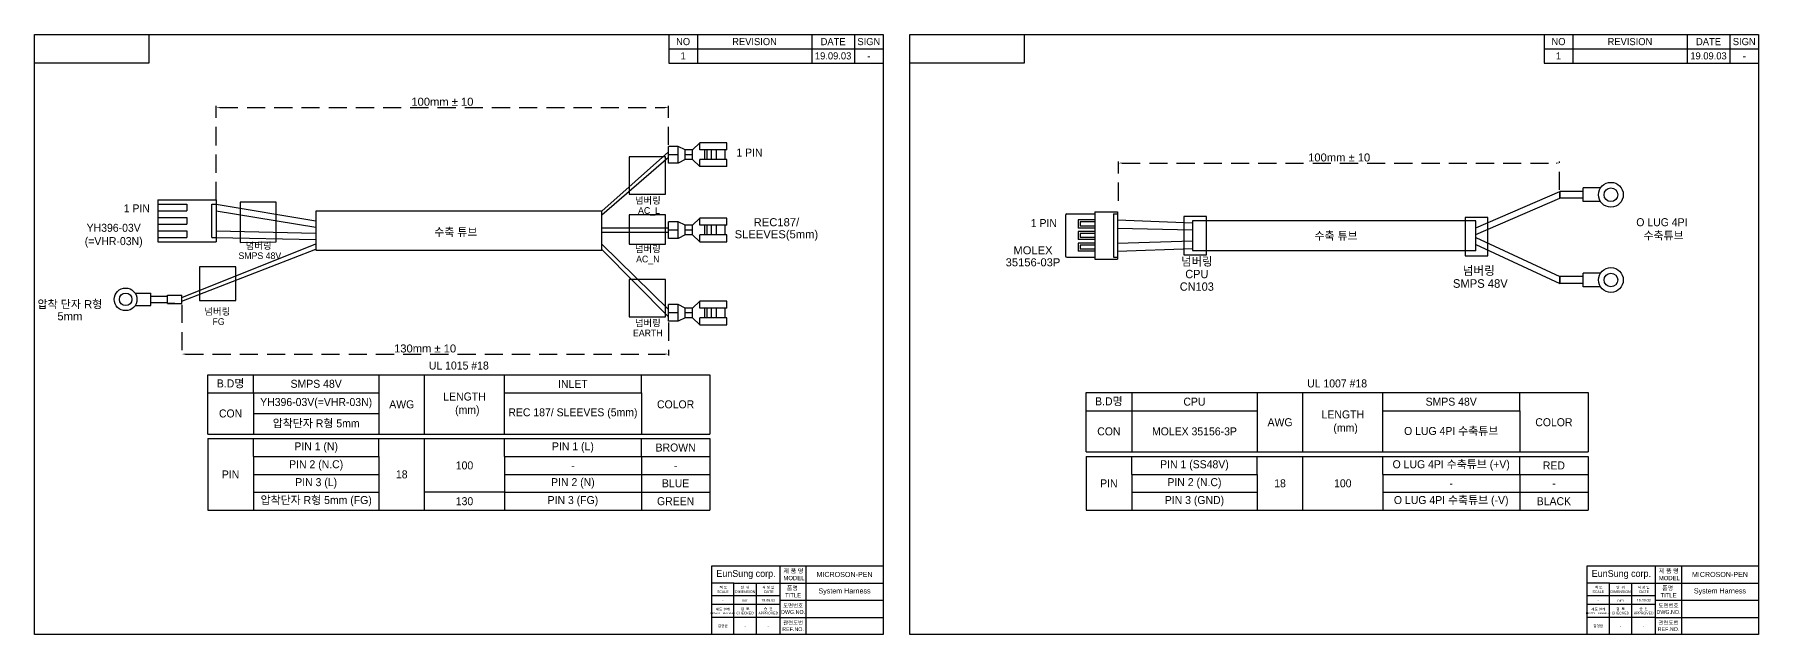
# Model space of a CAD drawing. Header units: millimetres. Extents: x 0 to 2432, y -442 to 868.
# Drawn here: x 0 to 1207, y 448 to 868 of the extents above; entities that cross this region are included whole.
import ezdxf

# ---------------------------------------------------------------- set-up
doc = ezdxf.new("R2010")
doc.units = ezdxf.units.MM
doc.linetypes.add('DASHED', pattern=[19.05, 12.7, -6.35])
for name, color, linetype in [('0 @ 1', 7, 'Continuous'), ('4', 133, 'Continuous'), ('CURITY-KONA-PEN-ASSY_DXF_FORMAT', 7, 'Continuous')]:
    doc.layers.add(name, color=color, linetype=linetype)
doc.styles.get("Standard").update_dxf_attribs({"font": 'arial.ttf'})
doc.styles.add('TEXTSTYLE_8', font='shanno.ttf')
doc.styles.add('주석', font='gulim.ttc')
doc.dimstyles.new('ISO-25$0', dxfattribs={"dimtxt": 2.5, "dimasz": 2.5, "dimexe": 1, "dimexo": 1, "dimgap": 1, "dimtad": 1, "dimdec": 4, "dimdsep": 46, "dimtxsty": 'Standard', "dimcen": 2.5, "dimadec": 0, "dimazin": 2, "dimtfac": 1, "dimtdec": 4, "dimtmove": 0, "dimatfit": 3, "dimfxl": 0, "dimarcsym": 0})

# ---------------------------------------------------------------- blocks, each defined once
blk = doc.blocks.new('*D10')
at = {"color": 0, "linetype": 'DASHED', "lineweight": -2}
for p, q in [((127.4, 790.8), (127.4, 818.1)), ((129.9, 817.1), (441.5, 817.1)), ((444, 790.8), (444, 818.1))]:
    blk.add_line(p, q, dxfattribs=at)
at = {"color": 0}
for points in [[(129.9, 817.5), (129.9, 816.7), (127.4, 817.1)], [(441.5, 816.7), (441.5, 817.5), (444, 817.1)]]:
    blk.add_solid(points, dxfattribs=at)
at = {"layer": 'Defpoints', "color": 0}
for p in [(444, 817.1), (127.4, 789.8), (444, 789.8)]:
    blk.add_point(p, dxfattribs=at)
at = {"color": 0, "insert": (285.7, 821), "char_height": 2.5, "attachment_point": 5}
blk.add_mtext('{\\H2.24x;100mm ± 10}', dxfattribs=at)
blk = doc.blocks.new('*D11')
at = {"color": 0, "linetype": 'DASHED', "lineweight": -2}
for p, q in [((103.3, 678.9), (103.3, 643.4)), ((444, 666.4), (444, 643.4)), ((105.8, 644.4), (441.5, 644.4))]:
    blk.add_line(p, q, dxfattribs=at)
at = {"color": 0}
for points in [[(105.8, 644.8), (105.8, 644), (103.3, 644.4)], [(441.5, 644), (441.5, 644.8), (444, 644.4)]]:
    blk.add_solid(points, dxfattribs=at)
at = {"layer": 'Defpoints', "color": 0}
for p in [(103.3, 679.9), (444, 667.4), (444, 644.4)]:
    blk.add_point(p, dxfattribs=at)
at = {"color": 0, "insert": (273.6, 648.3), "char_height": 2.5, "attachment_point": 5}
blk.add_mtext('{\\H2.24x;130mm ± 10}', dxfattribs=at)
blk = doc.blocks.new('*D12')
at = {"color": 0, "linetype": 'DASHED', "lineweight": -2}
for p, q in [((759, 751.7), (759, 779.1)), ((761.5, 778.1), (1065.2, 778.1)), ((1067.7, 759.3), (1067.7, 779.1))]:
    blk.add_line(p, q, dxfattribs=at)
at = {"color": 0}
for points in [[(761.5, 778.5), (761.5, 777.7), (759, 778.1)], [(1065.2, 777.7), (1065.2, 778.5), (1067.7, 778.1)]]:
    blk.add_solid(points, dxfattribs=at)
at = {"layer": 'Defpoints', "color": 0}
for p in [(1067.7, 778.1), (759, 750.7), (1067.7, 758.3)]:
    blk.add_point(p, dxfattribs=at)
at = {"color": 0, "insert": (913.4, 782), "char_height": 2.5, "attachment_point": 5}
blk.add_mtext('{\\H2.24x;100mm ± 10}', dxfattribs=at)

msp = doc.modelspace()

# ---------------------------------------------------------------- linework, layer by layer
for p, q in [((0.18436, 868.11213), (594.18436, 868.11213)), ((0.18436, 448.11213), (0.18436, 868.11213)), ((80.18436, 868.11213), (80.18436, 848.11213)), ((444.18436, 868.11213), (444.18436, 848.11213)), ((444.18436, 858.11213), (594.18436, 858.11213)), ((464.18436, 868.11213), (464.18436, 848.11213)), ((544.18436, 868.11213), (544.18436, 848.11213)), ((574.18436, 868.11213), (574.18436, 848.11213)), ((594.18436, 868.11213), (594.18436, 448.11213)), ((612.91884, 868.11213), (1206.91884, 868.11213)), ((612.91884, 448.11213), (612.91884, 868.11213)), ((692.91884, 868.11213), (692.91884, 848.11213)), ((1056.91884, 868.11213), (1056.91884, 848.11213)), ((1056.91884, 858.11213), (1206.91884, 858.11213)), ((1076.91884, 868.11213), (1076.91884, 848.11213)), ((1156.91884, 868.11213), (1156.91884, 848.11213)), ((1186.91884, 868.11213), (1186.91884, 848.11213)), ((1206.91884, 868.11213), (1206.91884, 448.11213)), ((80.18436, 848.11213), (0.18436, 848.11213)), ((444.18436, 848.11213), (594.18436, 848.11213)), ((692.91884, 848.11213), (612.91884, 848.11213)), ((1056.91884, 848.11213), (1206.91884, 848.11213)), ((397.20314, 744.51277), (443.98244, 785.92663)), ((450.64911, 789.78461), (443.98244, 789.78461)), ((443.98244, 778.11793), (443.98244, 789.78461)), ((450.64911, 778.11793), (450.64911, 789.78461)), ((455.64911, 787.2846), (450.64911, 789.78461)), ((460.82311, 787.2846), (455.64911, 787.2846)), ((455.64911, 780.61793), (455.64911, 787.2846)), ((465.9847, 792.28461), (460.82311, 787.2846)), ((460.82311, 780.61793), (460.82311, 787.2846)), ((484.8068, 792.28461), (465.9847, 792.28461)), ((465.9847, 787.2846), (465.9847, 792.28461)), ((484.8068, 787.2846), (465.9847, 787.2846)), ((469.40701, 780.61793), (469.40701, 787.2846)), ((471.07368, 780.61793), (471.07368, 787.2846)), ((474.15582, 780.61793), (474.15582, 787.2846)), ((477.48916, 780.61793), (477.48916, 787.2846)), ((483.57426, 780.61793), (483.57426, 787.2846)), ((484.8068, 787.2846), (484.8068, 792.28461)), ((397.20314, 741.90108), (443.98244, 782.19785)), ((450.64911, 783.95127), (443.98244, 783.95127)), ((450.64911, 778.11793), (443.98244, 778.11793)), ((455.64911, 780.61793), (450.64911, 778.11793)), ((460.82311, 780.61793), (455.58577, 780.61793)), ((460.82311, 783.95127), (455.64911, 783.95127)), ((465.9847, 775.61793), (460.82311, 780.61793)), ((484.8068, 780.61793), (465.9847, 780.61793)), ((465.9847, 775.61793), (465.9847, 780.61793)), ((484.8068, 775.61793), (465.9847, 775.61793)), ((484.8068, 775.61793), (484.8068, 780.61793)), ((1096.30228, 760.67312), (1084.29428, 760.67312)), ((1084.29428, 751.17659), (1084.29428, 760.67312)), ((86.45026, 752.31025), (127.35026, 752.31025)), ((86.45026, 752.31025), (86.45026, 722.97692)), ((86.45026, 749.31025), (106.90026, 749.31025)), ((106.90026, 749.31025), (106.90026, 744.64358)), ((124.35026, 749.31025), (127.35026, 749.31025)), ((124.35026, 725.97692), (124.35026, 749.31025)), ((127.35026, 752.31025), (127.35026, 722.97692)), ((127.35026, 749.31025), (197.16557, 737.69395)), ((1008.9619, 732.73332), (1067.74183, 758.2903)), ((1008.9619, 728.16438), (1067.74183, 753.55942)), ((1067.74183, 758.2903), (1067.74183, 753.55942)), ((1067.74183, 758.2903), (1067.74183, 754.14919)), ((1084.29428, 758.2903), (1067.74183, 758.2903)), ((1067.74183, 753.55942), (1067.74183, 758.2903)), ((1084.29428, 753.55942), (1067.74183, 753.55942)), ((1096.30228, 751.17659), (1084.29428, 751.17659)), ((86.45026, 744.64358), (106.90026, 744.64358)), ((86.45026, 739.97692), (106.90026, 739.97692)), ((106.90026, 739.97692), (106.90026, 735.31025)), ((127.35026, 744.64358), (197.16557, 733.13707)), ((197.16557, 744.51277), (197.16557, 730.87514)), ((397.11505, 744.51277), (397.00425, 744.51277)), ((450.64911, 737.04419), (443.98244, 737.04419)), ((443.98244, 725.37752), (443.98244, 737.04419)), ((450.64911, 725.37752), (450.64911, 737.04419)), ((455.64911, 734.54419), (450.64911, 737.04419)), ((465.9847, 739.5442), (460.82311, 734.54419)), ((484.8068, 739.5442), (465.9847, 739.5442)), ((465.9847, 734.54419), (465.9847, 739.5442)), ((484.8068, 734.54419), (484.8068, 739.5442)), ((721.84939, 741.47387), (721.84939, 713.20765)), ((722.84939, 742.47387), (742.30769, 742.47387)), ((730.69939, 738.34725), (730.69939, 732.65373)), ((742.30769, 738.34725), (730.69939, 738.34725)), ((732.09939, 736.94725), (732.09939, 734.05373)), ((742.30769, 736.94725), (732.09939, 736.94725)), ((742.30769, 743.87387), (758.30769, 743.87387)), ((742.30769, 743.87387), (742.30769, 710.80765)), ((742.30769, 736.94725), (742.30769, 734.05373)), ((755.50769, 742.47387), (758.30769, 742.47387)), ((755.50769, 742.47387), (755.50769, 712.20765)), ((758.30769, 743.87387), (758.30769, 710.80765)), ((758.30769, 738.34725), (810.82964, 736.17696)), ((810.82964, 737.69249), (810.82964, 727.30192)), ((86.45026, 735.31025), (106.90026, 735.31025)), ((86.45026, 730.64358), (106.90026, 730.64358)), ((86.45026, 725.97692), (106.90026, 725.97692)), ((106.90026, 730.64358), (106.90026, 725.97692)), ((124.35026, 725.97692), (127.35026, 725.97692)), ((127.35026, 730.64358), (197.16557, 729.14881)), ((127.35026, 725.97692), (197.16557, 724.59193)), ((197.16557, 730.87514), (197.16557, 717.23752)), ((197.16557, 729.25859), (197.16557, 724.59193)), ((197.16557, 724.05633), (197.16557, 717.89633)), ((397.20314, 732.70791), (443.98244, 732.70791)), ((397.20314, 729.7138), (443.98244, 729.7138)), ((450.64911, 731.21086), (443.98244, 731.21086)), ((450.64911, 725.37752), (443.98244, 725.37752)), ((455.64911, 727.87752), (450.64911, 725.37752)), ((460.82311, 727.87752), (455.58577, 727.87752)), ((460.82311, 734.54419), (455.64911, 734.54419)), ((455.64911, 727.87752), (455.64911, 734.54419)), ((460.82311, 731.21086), (455.64911, 731.21086)), ((460.82311, 727.87752), (460.82311, 734.54419)), ((465.9847, 722.87752), (460.82311, 727.87752)), ((484.8068, 734.54419), (465.9847, 734.54419)), ((484.8068, 727.87752), (465.9847, 727.87752)), ((465.9847, 722.87752), (465.9847, 727.87752)), ((469.40701, 727.87752), (469.40701, 734.54419)), ((471.07368, 727.87752), (471.07368, 734.54419)), ((474.15582, 727.87752), (474.15582, 734.54419)), ((477.48916, 727.87752), (477.48916, 734.54419)), ((483.57426, 727.87752), (483.57426, 734.54419)), ((484.8068, 722.87752), (484.8068, 727.87752)), ((742.30769, 732.65373), (730.69939, 732.65373)), ((730.69939, 730.18755), (730.69939, 724.49403)), ((742.30769, 730.18755), (730.69939, 730.18755)), ((742.30769, 724.49403), (730.69939, 724.49403)), ((742.30769, 734.05373), (732.09939, 734.05373)), ((732.09939, 728.78755), (732.09939, 725.89403)), ((742.30769, 728.78755), (732.09939, 728.78755)), ((742.30769, 725.89403), (732.09939, 725.89403)), ((742.30769, 728.78755), (742.30769, 725.89403)), ((758.30769, 732.65373), (810.82964, 731.37685)), ((810.82964, 727.30192), (810.82964, 716.91135)), ((1008.9619, 726.0416), (1067.74183, 698.63131)), ((86.45026, 722.97692), (127.35026, 722.97692)), ((103.30823, 684.10421), (197.16557, 721.49936)), ((103.30823, 681.41175), (197.16557, 717.90805)), ((197.16557, 717.23752), (397.20314, 717.23752)), ((397.20314, 721.38111), (443.98244, 675.65826)), ((397.20314, 717.71889), (443.98244, 670.59429)), ((465.9847, 722.87752), (484.8068, 722.87752)), ((722.84939, 712.20765), (742.30769, 712.20765)), ((730.69939, 722.02785), (730.69939, 716.33433)), ((742.30769, 722.02785), (730.69939, 722.02785)), ((742.30769, 716.33433), (730.69939, 716.33433)), ((732.09939, 720.62785), (732.09939, 717.73433)), ((742.30769, 720.62785), (732.09939, 720.62785)), ((742.30769, 717.73433), (732.09939, 717.73433)), ((755.50769, 712.20765), (758.30769, 712.20765)), ((758.30769, 722.02785), (810.82964, 723.76692)), ((758.30769, 716.33433), (810.82964, 718.38144)), ((810.82964, 720.51856), (810.82964, 717.62504)), ((1008.9619, 721.17209), (1067.74183, 693.90043)), ((742.30769, 710.80765), (758.30769, 710.80765)), ((1096.30228, 701.01414), (1084.29428, 701.01414)), ((1084.29428, 691.5176), (1084.29428, 701.01414)), ((1067.74183, 698.63131), (1067.74183, 693.90043)), ((1067.74183, 698.63131), (1067.74389, 694.49021)), ((1084.29428, 698.63131), (1067.74183, 698.63131)), ((1067.74183, 693.90043), (1067.74183, 698.63131)), ((1084.29428, 693.90043), (1067.74183, 693.90043)), ((1096.30228, 691.5176), (1084.29428, 691.5176)), ((70.62767, 687.04603), (81.57247, 687.04603)), ((70.62767, 678.39034), (81.57247, 678.39034)), ((81.57247, 678.39034), (81.57247, 687.04603)), ((81.57247, 684.87418), (93.30823, 684.87418)), ((81.57247, 680.56218), (93.30823, 680.56218)), ((93.30823, 685.56494), (103.30823, 685.56494)), ((93.30823, 679.87142), (93.30823, 685.56494)), ((93.30823, 679.87142), (103.30823, 679.87142)), ((98.30823, 679.87142), (93.30823, 679.87142)), ((98.30823, 679.87142), (98.30823, 679.87142)), ((103.30823, 679.87142), (103.30823, 685.56494)), ((450.64911, 679.04596), (443.98244, 679.04596)), ((443.98244, 667.37928), (443.98244, 679.04596)), ((450.64911, 667.37928), (450.64911, 679.04596)), ((455.64911, 676.54596), (450.64911, 679.04596)), ((460.82311, 676.54596), (455.64911, 676.54596)), ((455.64911, 669.87929), (455.64911, 676.54596)), ((465.9847, 681.54596), (460.82311, 676.54596)), ((460.82311, 669.87929), (460.82311, 676.54596)), ((484.8068, 681.54596), (465.9847, 681.54596)), ((465.9847, 676.54596), (465.9847, 681.54596)), ((484.8068, 676.54596), (465.9847, 676.54596)), ((469.40701, 669.87929), (469.40701, 676.54596)), ((471.07368, 669.87929), (471.07368, 676.54596)), ((474.15582, 669.87929), (474.15582, 676.54596)), ((477.48916, 669.87929), (477.48916, 676.54596)), ((483.57426, 669.87929), (483.57426, 676.54596)), ((484.8068, 676.54596), (484.8068, 681.54596)), ((450.64911, 673.21262), (443.98244, 673.21262)), ((450.64911, 667.37928), (443.98244, 667.37928)), ((455.64911, 669.87929), (450.64911, 667.37928)), ((460.82311, 669.87929), (455.58577, 669.87929)), ((460.82311, 673.21262), (455.64911, 673.21262)), ((465.9847, 664.87928), (460.82311, 669.87929)), ((484.8068, 669.87929), (465.9847, 669.87929)), ((465.9847, 664.87928), (465.9847, 669.87929)), ((465.9847, 664.87928), (484.8068, 664.87928)), ((484.8068, 664.87928), (484.8068, 669.87929)), ((121.47028, 629.96514), (472.89844, 629.96514)), ((121.47028, 588.43272), (121.47028, 629.96514)), ((153.41829, 617.18593), (153.41829, 629.96514)), ((241.27533, 629.96514), (241.27533, 588.43272)), ((273.22335, 588.43272), (273.22335, 629.96514)), ((329.13237, 588.43272), (329.13237, 629.96514)), ((424.97641, 617.18593), (424.97641, 629.96514)), ((472.89844, 629.96514), (472.89844, 588.43272)), ((121.47028, 617.18593), (241.27533, 617.18593)), ((153.41829, 617.18593), (153.41829, 588.43272)), ((329.13237, 617.18593), (424.97641, 617.18593)), ((424.97641, 617.18593), (424.97641, 588.43272)), ((736.22883, 617.43917), (1087.65698, 617.43917)), ((736.22883, 575.90675), (736.22883, 617.43917)), ((768.17684, 617.43917), (768.17684, 575.90675)), ((856.03388, 617.43917), (856.03388, 575.90675)), ((887.98189, 575.90675), (887.98189, 617.43917)), ((943.89092, 575.90675), (943.89092, 617.43917)), ((1039.73496, 604.65996), (1039.73496, 617.43917)), ((1087.65698, 617.43917), (1087.65698, 575.90675)), ((736.22883, 604.65996), (856.03388, 604.65996)), ((943.89092, 604.65996), (1039.73496, 604.65996)), ((1039.73496, 604.65996), (1039.73496, 575.90675)), ((153.41829, 602.80933), (241.27533, 602.80933)), ((121.47028, 588.43272), (472.89844, 588.43272)), ((121.47028, 585.23792), (472.89844, 585.23792)), ((121.47028, 585.23792), (121.47028, 535.13403)), ((153.41829, 572.71195), (153.41829, 585.23792)), ((241.27533, 572.71195), (241.27533, 585.23792)), ((273.22335, 535.13403), (273.22335, 585.23792)), ((329.13237, 572.71195), (329.13237, 585.23792)), ((424.97641, 572.71195), (424.97641, 585.23792)), ((472.89844, 585.23792), (472.89844, 547.66)), ((153.41829, 572.71195), (241.27533, 572.71195)), ((153.41829, 572.71195), (153.41829, 560.18597)), ((241.27533, 572.71195), (241.27533, 560.18597)), ((329.13237, 572.71195), (424.97641, 572.71195)), ((329.13237, 572.71195), (329.13237, 560.18597)), ((424.97641, 572.71195), (424.97641, 560.18597)), ((424.97641, 572.71195), (472.89844, 572.71195)), ((736.22883, 575.90675), (1087.65698, 575.90675)), ((736.22883, 572.71195), (1087.65698, 572.71195)), ((736.22883, 572.71195), (736.22883, 535.13403)), ((768.17684, 560.18597), (768.17684, 572.71195)), ((856.03388, 560.18597), (856.03388, 572.71195)), ((887.98189, 535.13403), (887.98189, 572.71195)), ((943.89092, 560.18597), (943.89092, 572.71195)), ((1039.73496, 560.18597), (1039.73496, 572.71195)), ((1087.65698, 572.71195), (1087.65698, 535.13403)), ((153.41829, 560.18597), (241.27533, 560.18597)), ((153.41829, 560.18597), (153.41829, 560.18597)), ((153.41829, 560.18597), (153.41829, 560.18597)), ((153.41829, 560.18597), (153.41829, 547.66)), ((241.27533, 560.18597), (241.27533, 547.66)), ((329.13237, 560.18597), (424.97641, 560.18597)), ((329.13237, 560.18597), (329.13237, 547.66)), ((424.97641, 560.18597), (424.97641, 547.66)), ((424.97641, 560.18597), (472.89844, 560.18597)), ((768.17684, 560.18597), (856.03388, 560.18597)), ((768.17684, 560.18597), (768.17684, 547.66)), ((856.03388, 560.18597), (856.03388, 547.66)), ((943.89092, 560.18597), (943.89092, 547.66)), ((943.89092, 560.18597), (1039.73496, 560.18597)), ((1039.73496, 560.18597), (1039.73496, 547.66)), ((1039.73496, 560.18597), (1087.65698, 560.18597)), ((153.41829, 547.66), (241.27533, 547.66)), ((153.41829, 547.66), (153.41829, 535.13403)), ((241.27533, 547.66), (241.27533, 535.13403)), ((329.13237, 547.66), (273.22335, 547.66)), ((329.13237, 547.66), (424.97641, 547.66)), ((329.13237, 547.66), (329.13237, 535.13403)), ((424.97641, 547.66), (472.89844, 547.66)), ((424.97641, 547.66), (424.97641, 535.13403)), ((472.89844, 547.66), (472.89844, 535.13403)), ((768.17684, 547.66), (856.03388, 547.66)), ((768.17684, 547.66), (768.17684, 547.66)), ((768.17684, 547.66), (768.17684, 547.66)), ((768.17684, 547.66), (768.17684, 535.13403)), ((856.03388, 547.66), (856.03388, 535.13403)), ((943.89092, 547.66), (1039.73496, 547.66)), ((943.89092, 547.66), (943.89092, 535.13403)), ((1039.73496, 547.66), (1039.73496, 535.13403)), ((1039.73496, 547.66), (1087.65698, 547.66)), ((121.47028, 535.13403), (472.89844, 535.13403)), ((153.41829, 535.13403), (241.27533, 535.13403)), ((329.13237, 535.13403), (424.97641, 535.13403)), ((424.97641, 535.13403), (472.89844, 535.13403)), ((736.22883, 535.13403), (1087.65698, 535.13403)), ((474.18436, 448.11213), (474.18436, 496.11213)), ((474.18436, 496.11213), (594.18436, 496.11213)), ((522.18436, 448.11213), (522.18436, 496.11213)), ((522.18436, 496.11213), (540.18436, 496.11213)), ((540.18436, 496.11213), (540.18436, 448.11213)), ((1086.91884, 448.11213), (1086.91884, 496.11213)), ((1086.91884, 496.11213), (1206.91884, 496.11213)), ((1134.91884, 448.11213), (1134.91884, 496.11213)), ((1134.91884, 496.11213), (1152.91884, 496.11213)), ((1152.91884, 496.11213), (1152.91884, 448.11213)), ((489.78436, 484.11213), (474.18436, 484.11213)), ((489.78436, 448.11213), (489.78436, 484.11213)), ((489.78436, 484.11213), (505.38436, 484.11213)), ((505.38436, 484.11213), (505.38436, 448.11213)), ((505.38436, 484.11213), (522.18436, 484.11213)), ((522.18436, 484.11213), (540.18436, 484.11213)), ((540.18436, 484.11213), (594.18436, 484.11213)), ((1102.51884, 484.11213), (1086.91884, 484.11213)), ((1102.51884, 448.11213), (1102.51884, 484.11213)), ((1102.51884, 484.11213), (1118.11884, 484.11213)), ((1118.11884, 484.11213), (1118.11884, 448.11213)), ((1118.11884, 484.11213), (1134.91884, 484.11213)), ((1134.91884, 484.11213), (1152.91884, 484.11213)), ((1152.91884, 484.11213), (1206.91884, 484.11213)), ((522.18436, 475.11213), (474.18436, 475.11213)), ((522.18436, 472.11213), (594.18436, 472.11213)), ((1134.91884, 475.11213), (1086.91884, 475.11213)), ((1134.91884, 472.11213), (1206.91884, 472.11213)), ((522.18436, 469.11213), (474.18436, 469.11213)), ((522.18436, 460.11213), (474.18436, 460.11213)), ((522.18436, 460.11213), (594.18436, 460.11213)), ((1134.91884, 469.11213), (1086.91884, 469.11213)), ((1134.91884, 460.11213), (1086.91884, 460.11213)), ((1134.91884, 460.11213), (1206.91884, 460.11213)), ((594.18436, 448.11213), (0.18436, 448.11213)), ((1206.91884, 448.11213), (612.91884, 448.11213))]:
    msp.add_line(p, q)
at = {"linetype": 'DASHED'}
msp.add_line((127.35026, 752.31025), (127.35026, 790.78461), dxfattribs=at)
for centre, radius in [((1103.5824, 755.92486), 8.69173), ((1103.5824, 755.92486), 4.74827), ((1103.5824, 696.26587), 8.69173), ((1103.5824, 696.26587), 4.74827), ((63.99215, 682.71818), 7.92215), ((63.99215, 682.71818), 4.32785)]:
    msp.add_circle(centre, radius)
for centre, start, end in [((722.84939, 741.47387), 90, 180), ((722.84939, 713.20765), 180, 270)]:
    msp.add_arc(centre, 1, start, end)
at = {"layer": '4', "color": 7}
for p, q in [((397.20314, 744.51277), (197.16557, 744.51277)), ((397.20314, 717.23752), (397.20314, 744.51277)), ((1009.00804, 737.69249), (810.82964, 737.69249)), ((1008.9619, 716.6039), (1008.9619, 737.57317)), ((810.82964, 716.91135), (1009.00804, 716.91135))]:
    msp.add_line(p, q, dxfattribs=at)
for points in [[(416.45565, 756.22588), (441.84084, 756.22588), (441.84084, 782.36805), (416.45565, 782.36805)], [(144.06775, 722.50719), (169.45293, 723.03441), (169.45293, 750.71703), (144.06775, 750.71703)], [(416.45565, 721.32193), (441.84084, 721.32193), (441.84084, 741.76537), (416.45565, 741.76537)], [(820.44546, 740.78235), (804.58039, 740.78235), (804.58039, 713.89917), (820.44546, 713.89917)], [(1017.34598, 740.04402), (1001.48091, 740.04402), (1001.48091, 713.16084), (1017.34598, 713.16084)], [(115.62515, 681.91687), (141.01034, 681.91687), (141.01034, 705.49542), (115.62515, 705.49542)], [(416.45565, 670.50392), (441.84084, 670.50392), (441.84084, 696.6461), (416.45565, 696.6461)]]:
    msp.add_lwpolyline(points, close=True, dxfattribs=at)

# ---------------------------------------------------------------- texts
at = {"attachment_point": 5, "style": '주석'}
for s, insert, char_height, width in [('19.09.03', (559.18436, 853.11213), 5, 30), ('19.09.03', (1171.91884, 853.11213), 5, 30), ('1 PIN', (500.6321, 785.46931), 5.6, 35.8666684), ('1 PIN', (71.80639, 746.411), 5.6, 35.8666684), ('1 PIN', (706.70158, 736.12068), 5.6, 35.8666684), ('YH396-03V\\P(=VHR-03N)', (55.62747, 727.29531), 5.6, 69.4203014), ('B.D명', (137.44429, 623.57554), 5.6, 31.9480142), ('SMPS 48V', (197.34681, 623.57554), 5.6, 87.8570392), ('LENGTH\\P{\\fGulim|b0|i0|c129|p50;\\W1.93502; }(mm)', (301.17786, 609.19893), 5.6, 55.9090249), ('INLET', (377.05439, 623.57554), 5.6, 95.8440427), ('CON', (137.44429, 602.80933), 5.6, 31.9480142), ('YH396-03V(=VHR-03N)', (197.34681, 609.99763), 5.6, 87.8570392), ('AWG', (257.24934, 609.19893), 5.6, 31.9480142), ('REC 187/ SLEEVES (5mm)', (377.05439, 602.80933), 5.6, 95.8440427), ('COLOR', (448.93743, 609.19893), 5.6, 47.9220214), ('B.D명', (752.20283, 611.04956), 5.6, 31.9480142), ('CPU', (812.10536, 611.04956), 5.6, 87.8570392), ('LENGTH\\P{\\fGulim|b0|i0|c129|p50;\\W1.93502; }(mm)', (915.93641, 596.67296), 5.6, 55.9090249), ('SMPS 48V', (991.81294, 611.04956), 5.6, 95.8440427), ('압착단자 R형 5mm', (197.34681, 595.62103), 5.6, 87.8570392), ('CON', (752.20283, 590.28336), 5.6, 31.9480142), ('MOLEX 35156-3P', (812.10536, 590.28336), 5.6, 87.8570392), ('AWG', (872.00789, 596.67296), 5.6, 31.9480142), ('O LUG 4PI 수축튜브', (991.81294, 590.28336), 5.6, 95.8440427), ('COLOR', (1063.69597, 596.67296), 5.6, 47.9220214), ('PIN 1 (N)', (197.34681, 578.97493), 5.6, 87.8570392), ('BROWN', (448.93743, 578.97493), 5.6, 47.9220214), ('PIN 2 (N.C)', (197.34681, 566.44896), 5.6, 87.8570392), ('100', (301.17786, 566.44896), 5.6, 55.9090249), ('PIN 1 (SS48V)', (812.10536, 566.44896), 5.6, 87.8570392), ('O LUG 4PI 수축튜브 (+V)', (991.81294, 566.44896), 5.6, 95.8440427), ('RED', (1063.69597, 566.44896), 5.6, 47.9220214), ('PIN', (137.44429, 560.18597), 5.6, 31.9480142), ('PIN 3 (L)', (197.34681, 553.92299), 5.6, 87.8570392), ('18', (257.24934, 560.18597), 5.6, 31.9480142), ('PIN 2 (N)', (377.05439, 553.92299), 5.6, 95.8440427), ('BLUE', (448.93743, 553.92299), 5.6, 47.9220214), ('-', (448.93743, 566.44896), 5.6, 47.9220214), ('PIN', (752.20283, 553.92299), 5.6, 31.9480142), ('PIN 2 (N.C)', (812.10536, 553.92299), 5.6, 87.8570392), ('18', (872.00789, 553.92299), 5.6, 31.9480142), ('100', (915.93641, 553.92299), 5.6, 55.9090249), ('압착단자 R형 5mm (FG)', (197.34681, 541.39702), 5.6, 87.8570392), ('130', (301.17786, 541.39702), 5.6, 55.9090249), ('GREEN', (448.93743, 541.39702), 5.6, 47.9220214), ('PIN 3 (GND)', (812.10536, 541.39702), 5.6, 87.8570392), ('O LUG 4PI 수축튜브 (-V)', (991.81294, 541.39702), 5.6, 95.8440427), ('-', (991.81294, 553.92299), 5.6, 95.8440427), ('BLACK', (1063.69597, 541.39702), 5.6, 47.9220214), ('-', (1063.69597, 553.92299), 5.6, 47.9220214), ('EunSung corp.', (498.18436, 490.11213), 4.7922, 48), ('{\\fGulim|b0|i0|c129|p50;\\W0.30066; }제 품 명  \\P MODEL', (531.18436, 490.11213), 3, 18), ('MICROSON-PEN', (567.18436, 490.11213), 3.6, 54), ('EunSung corp.', (1110.91884, 490.11213), 4.7922, 48), ('{\\fGulim|b0|i0|c129|p50;\\W0.30066; }제 품 명  \\P MODEL', (1143.91884, 490.11213), 3, 18), ('MICROSON-PEN', (1179.91884, 490.11213), 3.6, 54), ('{\\fGulim|b0|i0|c129|p50;\\W1.07709; }척 도 \\PSCALE', (481.98436, 479.61213), 1.8, 15.6), ('-', (481.98436, 472.11213), 1.8, 15.6), ('{단  위\\PDIMENSION}', (497.58436, 479.61213), 1.8, 15.6), ('mm', (497.58436, 472.11213), 1.8, 15.6), ('19.09.03', (513.78436, 472.11213), 1.8, 16.8), ('작 성 일\\P{\\fGulim|b0|i0|c129|p50;\\W1.15198; }DATE', (513.78436, 479.61213), 1.8, 16.8), ('{품명 \\W0.94493; \\W1;TITLE}', (531.18436, 478.11213), 3, 18), ('System Harness', (567.18436, 478.11213), 3.6, 54), ('{\\fGulim|b0|i0|c129|p50;\\W1.07709; }척 도 \\PSCALE', (1094.71884, 479.61213), 1.8, 15.6), ('-', (1094.71884, 472.11213), 1.8, 15.6), ('{단  위\\PDIMENSION}', (1110.31884, 479.61213), 1.8, 15.6), ('mm', (1110.31884, 472.11213), 1.8, 15.6), ('19.09.03', (1126.51884, 472.11213), 1.8, 16.8), ('작 성 일\\P{\\fGulim|b0|i0|c129|p50;\\W1.15198; }DATE', (1126.51884, 479.61213), 1.8, 16.8), ('{품명 \\W0.94493; \\W1;TITLE}', (1143.91884, 478.11213), 3, 18), ('System Harness', (1179.91884, 478.11213), 3.6, 54), ('{제도 설계\\P\\H0.66667x;DRAWN\\H1.49999x;\\W3.72022; \\H0.66667x;\\W1;DESIGNED}', (481.98436, 464.61213), 1.8, 15.6), ('{검  토\\PCHECKED}', (497.58436, 464.61213), 1.8, 15.6), ('{승  인\\PAPPROVED}', (513.78436, 464.61213), 1.8, 16.8), ('도면번호 DWG.NO.', (531.18436, 466.11213), 2.7, 18), ('{제도 설계\\P\\H0.66667x;DRAWN\\H1.49999x;\\W3.72022; \\H0.66667x;\\W1;DESIGNED}', (1094.71884, 464.61213), 1.8, 15.6), ('{검  토\\PCHECKED}', (1110.31884, 464.61213), 1.8, 15.6), ('{승  인\\PAPPROVED}', (1126.51884, 464.61213), 1.8, 16.8), ('도면번호 DWG.NO.', (1143.91884, 466.11213), 2.7, 18), ('김영윤', (481.98436, 454.11213), 1.8, 15.6), ('-', (497.58436, 454.11213), 1.8, 15.6), ('-', (513.78436, 454.11213), 1.8, 16.8), ('관련도번\\PREF.NO.', (531.18436, 454.11213), 2.7, 18), ('김영윤', (1094.71884, 454.11213), 1.8, 15.6), ('-', (1110.31884, 454.11213), 1.8, 15.6), ('-', (1126.51884, 454.11213), 1.8, 16.8), ('관련도번\\PREF.NO.', (1143.91884, 454.11213), 2.7, 18)]:
    msp.add_mtext(s, dxfattribs=dict(at, insert=insert, char_height=char_height, width=width))
at = {"layer": '0 @ 1', "attachment_point": 5, "style": '주석'}
for s, insert, char_height, width in [('NO', (454.18436, 863.11213), 5, 20), ('REVISION', (504.18436, 863.11213), 5, 80), ('DATE', (559.18436, 863.11213), 5, 30), ('SIGN', (584.18436, 863.11213), 5, 20), ('NO', (1066.91884, 863.11213), 5, 20), ('REVISION', (1116.91884, 863.11213), 5, 80), ('DATE', (1171.91884, 863.11213), 5, 30), ('SIGN', (1196.91884, 863.11213), 5, 20), ('1', (454.18436, 853.11213), 5, 20), ('-', (584.18436, 853.11213), 5.6, 20), ('1', (1066.91884, 853.11213), 5, 20), ('-', (1196.91884, 853.11213), 5.6, 20), ('O LUG 4PI\\P{\\fGulim|b0|i0|c129|p50;\\W1.16740; }수축튜브', (1139.28249, 731.73419), 5.6, 81.0160417), ('수축 튜브', (295.10302, 729.52518), 5.6, 351.4281566), ('수축 튜브', (911.24732, 726.921), 5.6, 351.4281566), ('UL 1015 #18', (297.18436, 636.35474), 5.6, 351.4281566), ('UL 1007 #18', (911.94291, 623.82877), 5.6, 351.4281566), ('PIN 1 (L)', (377.05439, 578.97493), 5.6, 95.8440427), ('-', (377.05439, 566.44896), 5.6, 95.8440427), ('PIN 3 (FG)', (377.05439, 541.39702), 5.6, 95.8440427)]:
    msp.add_mtext(s, dxfattribs=dict(at, insert=insert, char_height=char_height, width=width))
at = {"layer": 'CURITY-KONA-PEN-ASSY_DXF_FORMAT', "color": 0, "linetype": 'Continuous', "line_spacing_factor": 0.9, "style": 'TEXTSTYLE_8'}
for s, insert, char_height, width, attachment_point in [('{\\f굴림|b0|i0|c129|p50;넘버링\\P AC_L}', (429.46897, 754.25816), 4.68, 35.7563382, 2), ('{\\f굴림|b0|i0|c129|p50;넘버링\\P SMPS 48V }', (157.08106, 722.61694), 4.68, 35.7563382, 2), ('{\\f굴림|b0|i0|c129|p50;넘버링\\PAC_N}', (429.46897, 720.29139), 4.68, 35.7563382, 2), ('{\\f굴림|b0|i0|c129|p50;넘버링\\PCPU\\PCN103}', (813.75839, 700.38828), 5.85, 44.6954228, 5), ('{\\f굴림|b0|i0|c129|p50;넘버링\\P SMPS 48V}', (1011.12126, 698.26475), 6, 55.1400667, 5), ('{\\f굴림|b0|i0|c129|p50;넘버링\\P FG}', (128.15879, 676.53426), 4.68, 35.7563382, 2), ('{\\f굴림|b0|i0|c129|p50;넘버링\\PEARTH}', (429.46897, 668.53621), 4.68, 35.7563382, 2)]:
    msp.add_mtext(s, dxfattribs=dict(at, insert=insert, char_height=char_height, width=width, attachment_point=attachment_point))
at = {"layer": 'CURITY-KONA-PEN-ASSY_DXF_FORMAT', "color": 0, "linetype": 'Continuous', "attachment_point": 5, "line_spacing_factor": 0.9}
for s, insert, char_height, width in [('REC187/ SLEEVES(5mm)', (519.49894, 731.64049), 5.625, 53.3450524), ('MOLEX 35156-03P', (699.08236, 712.80903), 5.6, 24.6642066), ('압착 단자 R형 5mm', (24.9614, 675.09021), 5.625, 53.3450524)]:
    msp.add_mtext(s, dxfattribs=dict(at, insert=insert, char_height=char_height, width=width))

# ---------------------------------------------------------------- dimensions: what is measured, and where the dimension line sits
at = {"linetype": 'DASHED'}
dim = msp.add_aligned_dim(p1=(127.35026, 789.78461), p2=(443.98244, 789.78461), distance=27.32193, text='{\\H2.24x;100mm ± 10}', dimstyle='ISO-25$0', dxfattribs=at)
dim.commit()
dim.dimension.update_dxf_attribs({"geometry": '*D10', "text_midpoint": (285.66635, 820.96534)})
for base, p1, p2, text, picture, middle in [((1067.74183, 778.10138), (758.96137, 750.71677), (1067.74183, 758.2903), '{\\H2.24x;100mm ± 10}', '*D12', (913.3516, 781.96018)), ((443.98244, 644.4085), (103.30823, 679.87142), (443.98244, 667.37928), '{\\H2.24x;130mm ± 10}', '*D11', (273.64534, 648.2673))]:
    dim = msp.add_linear_dim(base=base, p1=p1, p2=p2, text=text, dimstyle='ISO-25$0', dxfattribs=at)
    dim.commit()
    dim.dimension.update_dxf_attribs({"geometry": picture, "text_midpoint": middle})

doc.saveas('drawing.dxf')
